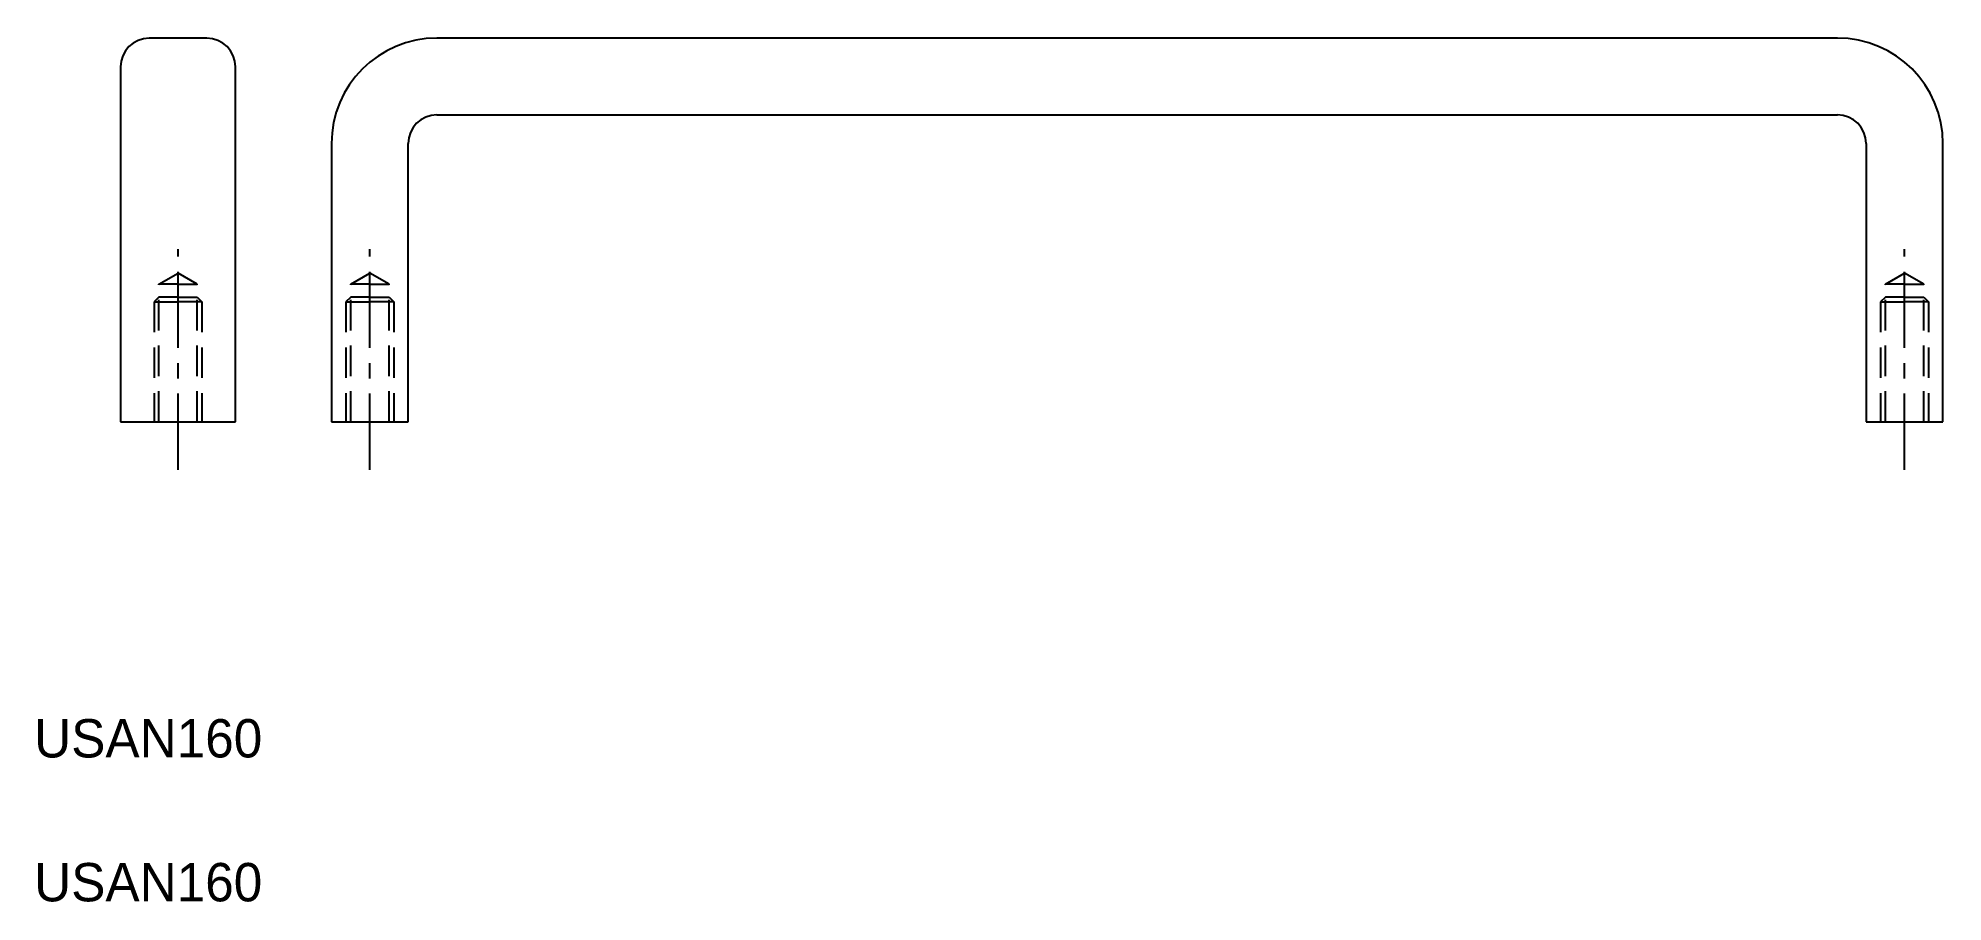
# Model space of a CAD drawing. Extents: x 10 to 209, y 10 to 100.
import ezdxf

# ---------------------------------------------------------------- set-up
doc = ezdxf.new("R2010")
doc.units = 0
doc.header["$LTSCALE"] = 0.25
doc.linetypes.add('CENTER', pattern=[50.8, 31.75, -6.35, 6.35, -6.35])
doc.linetypes.add('DASHED', pattern=[19.05, 12.7, -6.35])
doc.layers.get('0').update_dxf_attribs({"linetype": 'CONTINUOUS'})
doc.layers.add('CENTER', color=1, linetype='CENTER')

msp = doc.modelspace()

# ---------------------------------------------------------------- linework, layer by layer
at = {"color": 7, "linetype": 'CONTINUOUS'}
for p, q in [((28, 100), (22, 100)), ((198, 100), (52, 100)), ((19, 97), (19, 60)), ((31, 60), (31, 97)), ((52, 92), (198, 92)), ((41, 89), (41, 60)), ((49, 60), (49, 89)), ((201, 89), (201, 60)), ((209, 60), (209, 89)), ((19, 60), (31, 60)), ((41, 60), (49, 60)), ((201, 60), (209, 60))]:
    msp.add_line(p, q, dxfattribs=at)
at = {"color": 3, "linetype": 'DASHED'}
for p, q in [((23, 74.354667), (25, 75.509333)), ((27, 74.354667), (25, 75.509333)), ((43, 74.354667), (45, 75.509333)), ((47, 74.354667), (45, 75.509333)), ((203, 74.354667), (205, 75.509333)), ((207, 74.354667), (205, 75.509333)), ((23, 60), (23, 74.354667)), ((25, 74.354667), (23, 74.354667)), ((25, 74.354667), (27, 74.354667)), ((27, 60), (27, 74.354667)), ((43, 60), (43, 74.354667)), ((45, 74.354667), (43, 74.354667)), ((45, 74.354667), (47, 74.354667)), ((47, 60), (47, 74.354667)), ((205, 74.354667), (203, 74.354667)), ((203, 60), (203, 74.354667)), ((205, 74.354667), (207, 74.354667)), ((207, 60), (207, 74.354667)), ((23, 73.004667), (22.5, 72.504667)), ((22.5, 72.504667), (25, 72.504667)), ((22.5, 72.504667), (22.5, 60)), ((25, 73.004667), (23, 73.004667)), ((25, 73.004667), (27, 73.004667)), ((27.5, 72.504667), (25, 72.504667)), ((27, 73.004667), (27.5, 72.504667)), ((27.5, 72.504667), (27.5, 60)), ((43, 73.004667), (42.5, 72.504667)), ((42.5, 72.504667), (42.5, 60)), ((42.5, 72.504667), (45, 72.504667)), ((45, 73.004667), (43, 73.004667)), ((45, 73.004667), (47, 73.004667)), ((47.5, 72.504667), (45, 72.504667)), ((47, 73.004667), (47.5, 72.504667)), ((47.5, 72.504667), (47.5, 60)), ((203, 73.004667), (202.5, 72.504667)), ((202.5, 72.504667), (205, 72.504667)), ((202.5, 72.504667), (202.5, 60)), ((205, 73.004667), (203, 73.004667)), ((205, 73.004667), (207, 73.004667)), ((207.5, 72.504667), (205, 72.504667)), ((207, 73.004667), (207.5, 72.504667)), ((207.5, 72.504667), (207.5, 60))]:
    msp.add_line(p, q, dxfattribs=at)
at = {"color": 7, "linetype": 'CONTINUOUS'}
for centre, radius, start, end in [((22, 97), 3, 90, 180), ((28, 97), 3, 0, 90), ((52, 89), 11, 90, 180), ((198, 89), 11, 0, 90), ((52, 89), 3, 90, 180), ((198, 89), 3, 0, 90)]:
    msp.add_arc(centre, radius, start, end, dxfattribs=at)
at = {"layer": 'CENTER', "color": 1, "linetype": 'CENTER'}
for p, q in [((25, 55), (25, 78.004667)), ((45, 55), (45, 78.004667)), ((205, 55), (205, 78.004667))]:
    msp.add_line(p, q, dxfattribs=at)

# ---------------------------------------------------------------- texts
for p in [(10, 25), (10, 10)]:
    msp.add_text('USAN160', height=4).set_placement(p)

doc.saveas('drawing.dxf')
